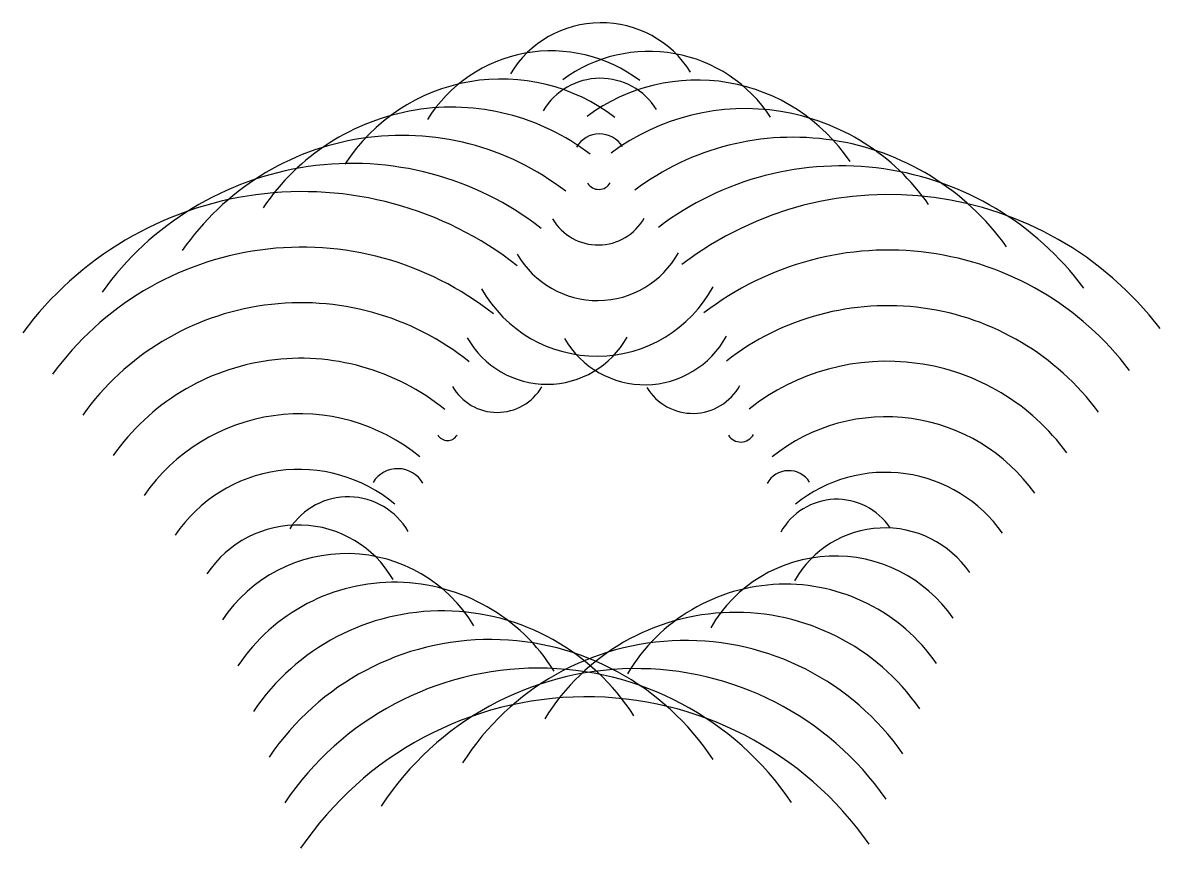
# Model space of a CAD drawing. Extents: x -1.78 to 1.76, y -1.54 to 1.03.
import ezdxf

# ---------------------------------------------------------------- set-up
doc = ezdxf.new("R2010")
doc.units = 0

msp = doc.modelspace()

# ---------------------------------------------------------------- linework, layer by layer
at = {"layer": 'drawinglayer'}
for centre, radius, start, end in [((0.0171, 0.6992), 0.3296, 32.3032, 148.7565), ((-0.1376, 0.4863), 0.4549, 52.815, 147.9108), ((0.1663, 0.4881), 0.4516, 33.1626, 126.3894), ((-0.2923, 0.2735), 0.5803, 52.5859, 147.0564), ((0.0148, 0.6498), 0.2062, 31.8448, 149.2276), ((0.3156, 0.277), 0.5736, 33.9647, 126.5962), ((-0.447, 0.0606), 0.7056, 52.414, 146.1936), ((0.4648, 0.066), 0.6956, 34.8242, 126.7974), ((-0.6017, -0.1523), 0.8309, 52.2421, 145.3227), ((0.0126, 0.6004), 0.0828, 31.3291, 149.7036), ((0.6141, -0.1451), 0.8177, 35.6836, 126.993), ((-0.7564, -0.3651), 0.9562, 52.0702, 144.4441), ((0.7633, -0.3562), 0.9397, 36.543, 127.1833), ((0.0104, 0.5511), 0.0407, 210.8708, 330.1843), ((-0.9111, -0.578), 1.0815, 51.8983, 143.5579), ((0.9126, -0.5673), 1.0617, 37.4025, 127.3685), ((0.0082, 0.5017), 0.1641, 210.3551, 330.67), ((-0.9133, -0.6274), 0.9581, 51.5545, 144.013), ((0.9104, -0.6166), 0.9383, 36.9441, 127.6705), ((0.006, 0.4523), 0.2875, 209.8967, 331.1605), ((0.0038, 0.4029), 0.4109, 209.3811, 331.6559), ((-0.9155, -0.6767), 0.8347, 51.2108, 144.4737), ((0.9082, -0.666), 0.8148, 36.4284, 127.9769), ((-0.1509, 0.1901), 0.2856, 209.553, 330.8004), ((0.1531, 0.1919), 0.2889, 210.2405, 331.4894), ((-0.9177, -0.7261), 0.7113, 50.867, 144.9399), ((0.9059, -0.7154), 0.6914, 35.9701, 128.2877), ((-0.3056, -0.0228), 0.1603, 209.6675, 329.9345), ((0.3023, -0.0192), 0.1669, 211.0426, 331.3279), ((-0.9199, -0.7755), 0.5879, 50.5232, 145.4117), ((0.9037, -0.7647), 0.568, 35.5117, 128.603), ((-0.4603, -0.2357), 0.0349, 209.8394, 329.0585), ((0.4515, -0.2303), 0.0449, 211.9021, 331.171), ((-0.9221, -0.8249), 0.4645, 50.1794, 145.8892), ((-0.6149, -0.4485), 0.0904, 29.954, 148.1726), ((0.6008, -0.4414), 0.0771, 32.7615, 151.0187), ((0.9015, -0.8141), 0.4446, 34.9961, 128.9229), ((-0.7696, -0.6614), 0.2157, 30.0686, 147.2772), ((0.7501, -0.6524), 0.1991, 33.621, 150.8708), ((-0.9243, -0.8742), 0.341, 30.2405, 146.3723), ((0.8993, -0.8635), 0.3212, 34.5377, 150.727), ((-0.7751, -1.0853), 0.463, 30.9853, 146.2831), ((0.7446, -1.0763), 0.4465, 34.595, 149.9388), ((-0.6258, -1.2964), 0.585, 31.7875, 146.1967), ((0.5899, -1.2892), 0.5718, 34.6523, 149.1423), ((-0.4766, -1.5075), 0.7071, 32.5323, 146.1129), ((0.4353, -1.5021), 0.6971, 34.7669, 148.3375), ((-0.3273, -1.7185), 0.8291, 33.3345, 146.0315), ((0.2805, -1.7149), 0.8225, 34.8242, 147.5248), ((-0.1781, -1.9296), 0.9511, 34.1366, 145.9527), ((0.1259, -1.9278), 0.9478, 34.8815, 146.7043), ((-0.0288, -2.1407), 1.0731, 34.9388, 145.8762)]:
    msp.add_arc(centre, radius, start, end, dxfattribs=at)

doc.saveas('drawing.dxf')
